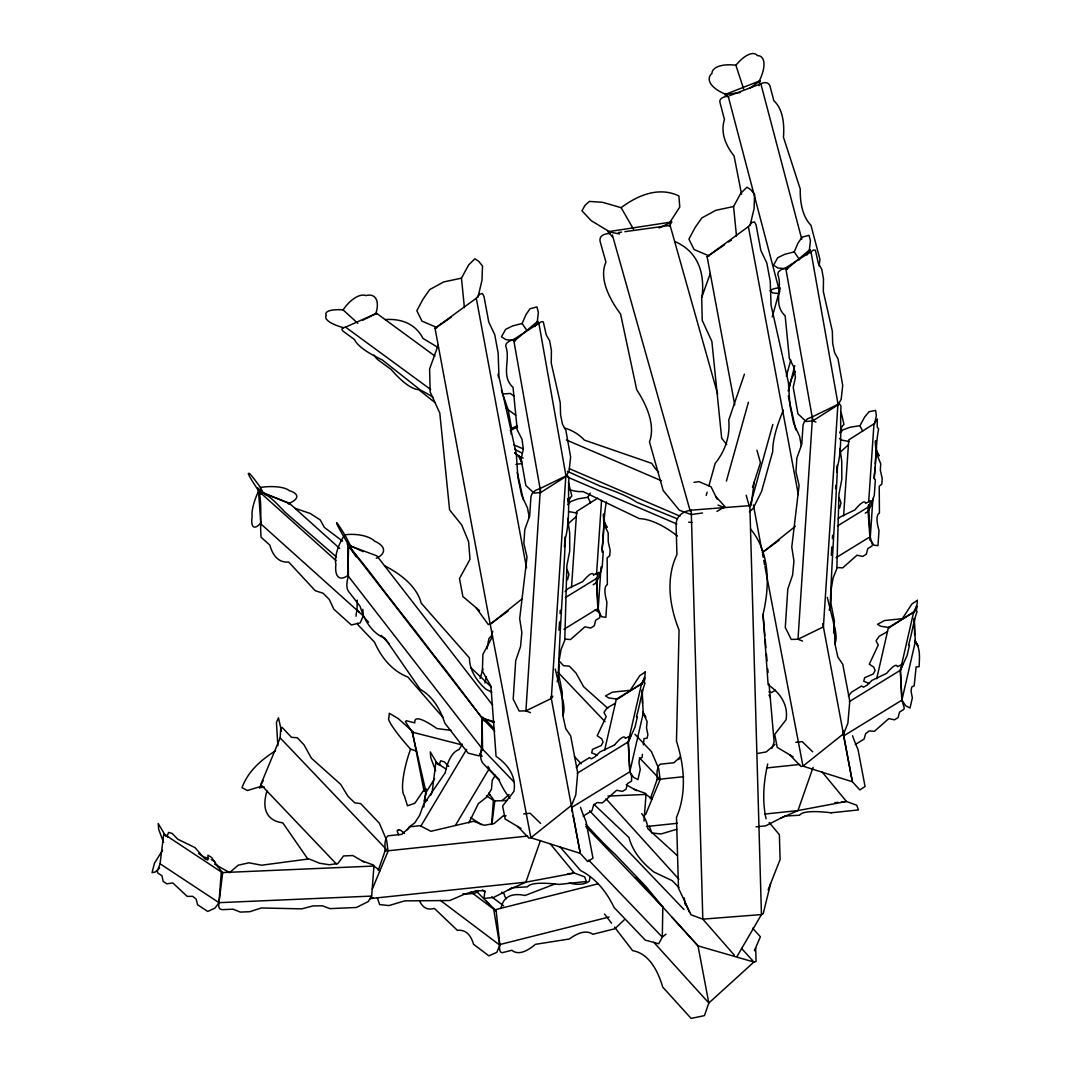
<?xml version="1.0" encoding="UTF-8"?>
<svg xmlns="http://www.w3.org/2000/svg" width="1072" height="1072" viewBox="0 0 1072 1072"><rect width="100%" height="100%" fill="white"/><g stroke="black" fill="none" stroke-linecap="round" stroke-linejoin="round"><path stroke-width="1.5" d="M356.051 616.253A15.651 9.259 -72.5 0 1 357.07 610.102L357.244 600.079M509.991 798.332A137.323 81.271 -72.5 0 1 499.003 780.121L483.365 763.76A15.651 9.259 -72.5 0 1 481.596 748.122L482.105 718.026L444.063 667.91A164.699 3.712 54.2 0 1 419.474 636.312L384.205 591.114A137.323 3.095 54.2 0 0 359.428 559.169L347.194 543.718L356.212 556.891M585.955 824.368A164.699 13.226 51.8 0 0 614.926 854.116L646.188 886.812L662.818 907.033L662.308 937.116L658.717 943.762L645.277 940.117L614.015 907.421A164.699 97.472 -72.5 0 0 580.622 870.585L559.798 846.599M558.981 664.184L558.767 674.864L562.304 692.592L561.916 698.596M831.122 589.52L830.854 603.241L834.391 620.969L833.601 633.003M348.655 544.965L347.73 576.441L348.293 575.101A27.336 11.109 -65.2 0 1 335.911 564.515A23.678 9.621 -65.2 0 1 344.782 534.807A23.678 0.75 58.9 0 0 337.104 523.9A27.336 0.871 58.9 0 0 349.15 545.728L348.655 544.965L363.18 551.665M423.829 807.055L425.812 791.31L412.238 732.149L405.417 721.67L406.328 720.732L414.864 722.917A194.501 20.14 46.1 0 1 437.001 728.571L451.352 730.407M487.05 648.788L488.872 638.698L491.726 635.401L492.731 631.194M557.159 681.765L558.204 677.209C559.705 630.792 563.363 584.816 565.4 538.318C570.518 518.366 567.691 497.971 568.924 477.75L567.785 475.901L565.828 475.995L540.422 488.363L525.91 710.857L530.426 712.679M540.422 488.363L535.625 490.306L532.275 493.227L530.948 496.658L529.689 515.927L524.757 529.648L523.86 543.504L527.009 557.011L519.692 618.665L521.85 632.547L520.523 646.644L515.712 660.633L513.207 699.118L519.17 711.044L525.91 710.857L551.316 698.488L565.828 475.995M558.994 630.189L559.544 621.867M560.08 613.546L560.294 610.209M564.421 546.948L565.078 536.951M829.246 610.156L830.291 605.6C831.792 559.169 835.45 513.193 837.487 466.709C842.605 446.756 839.778 426.348 841.011 406.127L839.872 404.278L837.915 404.372L812.509 416.753L797.997 639.247L802.513 641.069M837.915 404.372L823.403 626.879L797.997 639.247L791.257 639.435L785.294 627.509L787.799 589.01L792.61 575.034L793.937 560.924L791.779 547.055L799.096 485.402L795.947 471.894L796.844 458.039L801.776 444.304L803.035 425.048L804.362 421.618L807.712 418.696L812.509 416.753M831.296 555.256L831.845 546.921M832.381 538.6L832.596 535.263M835.637 488.644L835.852 485.321M836.723 472.002L837.165 465.342M571.51 587.483L576.669 511.491L597.694 498.118M596.287 578.022L598.015 611.509L601.794 616.775L605.881 617.284L606.913 602.142A72.414 15.45 58.2 0 1 607.342 584.682L607.141 557.869L609.754 555.671L610.129 550.217L608.226 541.708L608.186 532.931L603.965 523.967L603.268 514.466M596.514 574.726L601.553 500.396M601.044 566.914L598.015 611.509L594.987 610.129M602.049 552.053L603.965 523.967L607.1 527.437L604.313 521.863M606.43 501.884C603.107 517.562 604.394 533.668 601.901 549.467L603.255 551.611L602.223 566.753L598.926 577.259L595.952 582.98L593.151 584.763M843.597 515.86L848.756 439.882L873.975 423.829L877.311 419.005L877.204 426.978L878.611 428.907C875.489 445.081 876.387 461.59 873.988 477.857L875.342 480.001L874.31 495.143L871.013 505.636L868.039 511.371L865.238 513.153M868.494 504.765L868.039 511.371L870.102 539.899L873.881 545.166L877.968 545.661L879 530.519A72.414 15.45 58.2 0 1 879.429 513.059L879.228 486.259L881.841 484.048L882.216 478.608L880.313 470.085L880.742 463.854L876.052 452.357L875.248 441.262M868.709 501.455L873.975 423.829M870.102 539.899L872.903 498.601M874.256 478.782L875.033 467.218M875.261 463.921L876.052 452.357L879.187 455.828L876.4 450.24M511.103 434.214L511.532 428.09L508.101 409.665L501.401 390.221M380.198 870.799L373.94 866.042L221.261 872.635L218.675 906.523L219.787 908.922L222.226 909.659L233.106 909.19L240.369 912.098L249.87 911.682L261.3 907.971L301.835 908.855L313.011 905.92L322.458 905.853L329.975 908.627L356.386 907.488L368.178 901.606L371.662 896.085L373.94 866.042L373.512 865.037L362.041 860.87M491.579 824.395L493.348 801.025L507.029 800.436M644.004 821.139L646.027 794.432L645.599 793.414L634.128 789.26M642.423 754.313L642.101 757.462L639.582 758.614L638.966 762.661L640.252 769.508L637.934 779.639L633.512 777.294L629.813 771.773L628.179 742.092L641.605 683.574L645.17 677.839L644.004 682.904L645.022 682.958C641.177 693.986 639.81 705.577 636.42 716.726L637.344 716.954L635.026 727.084L628.179 742.092M643.374 744.866L644.017 738.568L647.046 738.286L647.877 734.642L646.496 727.754L647.126 721.577L643.24 713.242L641.967 690.167M537.233 322.203L538.358 312.314L536.911 306.914L530.037 308.79L525.977 314.605L522.118 323.489L512.496 325.968L505.636 329.359L501.441 336.822L505.93 339.65L515.511 340.521L514.466 340.883L537.729 321.278L538.238 324.414M809.32 250.593L810.445 240.691L808.998 235.291L802.124 237.167L798.064 242.996L794.205 251.866L784.583 254.359L777.723 257.736L773.528 265.199L778.017 268.04L787.598 268.898L786.553 269.273L809.816 249.655L810.325 252.804M160.076 863.777L163.761 833.949L222.654 872.849L218.983 902.678L214.963 908.118L207.727 911.441L197.543 904.714L196.189 899.14L192.705 896.339L187.185 896.38L172.847 882.953L166.843 883.824L163.172 881.412L161.966 875.77L157.772 872.997L157.262 871.389L160.076 863.777L218.983 902.678L371.662 896.085M446.153 769.147L435.848 762.339L432.163 792.168L430.81 795.129M491.887 824.435L494.741 801.24L488.685 793.226L490.025 795.196M754.179 482.119L751.137 505.26L749.368 506.507L746.206 495.251M819.102 265.936L819.959 259.437L810.968 225.281A164.699 65.915 -55.8 0 1 800.261 189.087L783.444 137.162A137.323 54.953 -55.8 0 0 773.837 100.701L770.138 86.631A26.425 10.573 -55.8 0 0 760.852 83.777L729.657 95.649M559.035 661.129L561.045 649.525L564.756 640.306L566.887 565.587L569.728 551.008L569.674 532.891L567.611 518.419M831.376 588.059L833.132 577.902L836.843 568.683L838.974 493.964L841.815 479.385L841.761 461.282L839.925 448.404M590.109 876.628L589.319 881.104A155.628 45.386 49.5 0 1 569.232 883.006M569.634 498.333L568.522 504.175L567.584 498.614M841.721 426.71L840.609 432.565L839.992 431.748M759.016 85.68L760.035 80.775L724.846 94.604L728.719 97.177M426.468 789.059L424.083 791.257L424.592 788.912L414.891 803.209L407.481 805.796L404.399 795.973A42.156 10.559 -71.9 0 1 410.563 749.154A42.156 5.347 47.3 0 1 388.989 717.61L389.27 713.228L398.235 718.588L413.444 732.243M874.511 423.976L876.347 415.869L875.636 410.402L869.044 411.715L864.581 417.169L859.958 425.664L850.109 427.232L842.833 429.939L839.966 433.088M604.595 750.32L616.159 699.909L641.605 683.574M643.24 713.242L629.813 771.773L631.555 776.302L631.609 781.086L627.455 783.632L626.048 789.206L622.417 791.431L616.681 790.252L602.33 802.901L597.037 802.58L593.566 805.193L592.012 810.687L583.195 816.1M876.682 678.71L888.246 628.299L913.692 611.951L917.257 606.229L916.091 611.295L917.109 611.335C913.264 622.363 911.897 633.954 908.507 645.103L909.431 645.344L907.113 655.461L900.266 670.482L901.9 700.15L904.259 707.895L903.696 709.476L899.542 712.022L898.135 717.583L894.504 719.821L888.768 718.629L874.417 731.292L869.124 730.97L865.653 733.583L864.099 739.077L855.282 744.491M900.266 670.482L913.692 611.951M914.054 618.544L915.327 641.632L901.9 700.15L843.637 735.928L843.396 730.943M477.991 297.105L481.998 280.234L482.507 265.977L478.621 261.246L474.869 258.808L468.638 264.945L461.483 278.13L464.39 307.651M750.078 225.482L754.085 208.611L754.594 194.354L750.708 189.637L746.956 187.198L740.725 193.335L733.57 206.521L736.477 236.028M484.919 683.025L486.474 676.553M788.376 390.704L791.096 379.421A153.993 49.071 78.3 0 0 794.995 371.421M770.634 883.489L763.237 913.572L761.442 914.577L702.817 919.133L690.971 914.778L678.482 888.152L676.486 817.413A276.683 148.057 30.3 0 0 676.472 741.141L679.072 630.135A230.694 123.454 30.3 0 1 676.928 554.586L676.11 525.454A44.394 23.758 30.3 0 1 691.226 510.165L749.851 505.622L761.442 914.577L737.241 956.09M336.367 556.917L284.857 512.027A86.792 6.968 51.8 0 0 266.084 495.17L257.521 487.787L259.143 491.579C262.184 506.761 259.786 522.573 261.086 537.273L269.889 545.166A86.792 34.813 -69 0 0 288.663 562.023L315.222 590.699L323.061 593.231L329.292 599.436L333.794 609.191L351.375 624.976L360.112 622.912L363.314 615.891L362.805 609.271M788.389 391.079L794.741 365.659M567.517 579.724L568.924 574.512L567.155 569.554M839.604 508.101L841.011 502.902L839.242 497.931M706.22 495.452L707.118 492.236M708.9 485.83L715.171 463.372A164.699 97.19 12.3 0 0 728.759 420.036L744.424 374.195M726.401 481.087L748.417 402.228M772.229 316.923L780.309 287.953A15.651 9.246 12.3 0 0 770.152 290.7M749.918 506.533L772.832 424.445M786.312 376.165L790.801 360.071M480.109 678.442L482.936 668.968M752.504 487.318L760.45 462.675L756.953 450.24M378.242 870.477L385.022 851.101L384.955 843.275L386.054 837.889L388.144 835.798L401.786 834.364L410.268 826.713L420.077 825.681L430.89 831.296L473.529 821.273L484.289 825.279L494.152 823.537L502.848 816.1L506.064 815.765M540.476 840.448L525.883 882.176L508.356 889.948M650.329 798.868L657.109 779.491L657.042 771.666L658.141 766.266L660.231 764.189L673.873 762.755L679.929 757.288M813.085 767.351L797.97 810.566L780.443 818.325M438.18 345.171L429.604 368.996L430.14 391.937L439.788 413.068L449.597 509.897L461.737 524.999L468.585 541.588L470.005 559.276L459.499 578.545L462.863 596.528L479.586 610.678M710.267 273.548L701.691 297.386L702.227 320.327L711.875 341.459L721.684 438.287L726.736 444.585M567.557 526.03L568.575 523.337L576.334 516.49M167.125 836.173L168.572 832.408L172.19 833.453L177.845 839.255L195.037 847.617L204.658 858.712L207.7 860.039L207.981 855.121L211.559 857.479L217.938 866.806M439.212 764.564L440.659 760.798L444.277 761.844L448.806 766.48M768.115 889.867L780.094 859.597L779.384 834.726L769.16 822.479M372.306 889.117L388.064 851.168L386.644 840.274L379.354 823.216L360.688 803.611L354.778 802.848L348.025 796.349L340.615 784.275L311.456 758.266L304.006 744.812L297.279 737.75L291.53 737.335L282.177 727.526L280.77 727.593L280.167 737.884L260.777 784.583L336.662 864.273M645.612 814.586L660.151 779.558L658.731 768.664L651.441 751.606L634.972 734.307M754.393 950.757L760.383 936.767L752.624 928.218M486.514 901.284L496.189 911.012L499.86 945.196L496.792 952.338L488.886 955.849L473.543 944.285A164.699 43.523 -67.8 0 0 457.396 930.375L434.361 908.386A137.323 36.301 -67.8 0 1 419.514 900.735M571.55 807.551L629.813 771.773L628.393 741.797L630.738 735.687L625.298 738.353A98.235 10.626 -61.4 0 0 614.551 744.96M837.353 567.557L842.659 567.879L857.01 555.216L862.732 556.408L866.364 554.184L867.771 548.609L871.925 546.063L872.487 544.482L870.142 536.75L868.722 506.775L871.054 500.664L865.627 503.331A98.235 10.626 -61.4 0 0 854.866 509.937L840.234 516.945L838.224 518.915M915.327 641.632C920.794 649.136 919.334 658.235 919.133 666.677L916.104 666.945L914.188 685.852L911.669 687.005L911.053 691.051L912.339 697.899L910.021 708.016L905.599 705.684L901.9 700.15L900.48 670.188L902.825 664.064L897.385 666.744A98.235 10.626 -61.4 0 0 886.638 673.337L872.005 680.345L866.953 685.289L863.456 687.192L861.593 686L851.503 692.19L848.394 696.13M468.853 822.921L478.367 803.625L486.809 797.005L491.485 789.18L492.195 780.416L495.251 775.311M264.436 787.089L259.491 787.706L263.23 780.537M669.357 226.326L671.662 221.984L608.092 231.699L612.313 236.698M534.888 326.585L537.729 321.278M806.975 254.962L809.816 249.655M492.53 636.5L482.909 654.362L482.36 671.099L490.922 686.053L496.068 756.336A187.466 74.142 -10.1 0 1 513.957 791.391L502.634 805.997L505.113 818.981L521.019 828.482M347.958 545.099L482.105 718.026L482.561 749.234L478.97 755.881L468.075 753.107L444.867 723.185A164.699 78.43 -69.6 0 0 420.251 689.376L384.902 638.282A137.323 65.392 -69.6 0 1 360.112 606.337L348.507 591.369A15.651 7.45 -69.6 0 1 348.413 576.307L347.958 545.099L376.835 555.832L492.611 705.095M566.07 476.41L569.085 470.876L570.626 457.02L565.922 430.555L562.478 424.217L560.576 414.864L560.241 402.75L551.249 363.14L551.397 350.464L549.695 340.936L546.238 334.879L543.29 321.868L541.44 321.68L513.622 339.489L509.173 341.191L506.373 343.455L505.676 345.894C510.982 359.803 500.343 375.682 513.046 387.394L517.267 430.046L522.037 439.332L523.337 449.061L521.139 458.99L525.843 485.455L534.057 493.12L540.784 492.463L566.07 476.41L538.908 323.436M567.879 504.711L570.746 501.549L578.022 498.855L587.871 497.287L590.19 493.04M838.157 404.787L841.172 399.266L842.713 385.411L838.009 358.946L834.565 352.594L832.663 343.254L832.328 331.141L823.336 291.517L823.484 278.854L821.782 269.327L818.325 263.27L815.377 250.245L813.527 250.057L785.709 267.879L781.26 269.581L778.46 271.846L777.763 274.285C783.069 288.18 772.43 304.059 785.133 315.784L789.354 358.423L794.124 367.723L795.424 377.451L793.226 387.367L797.93 413.832L806.144 421.51L812.871 420.84L838.157 404.787L810.995 251.826M407.387 829.822L409.008 827.102L414.837 822.787L419.701 815.216L423.494 804.549L445.202 772.778A98.235 31.986 78.6 0 1 459.044 749.583L462.287 744.142M420.653 826.458L466.628 749.368M455.372 825.453L489.422 768.356M678.67 759.566L680.291 756.845M669.451 223.03L679.755 207.057L678.898 195.948C658.865 186.34 637.693 195.238 621.144 207.673L602.477 202.3L589.372 201.429L585.084 205.261L581.962 210.782L591.128 220.618L610.115 232.101M551.316 698.488L552.844 696.197M716.967 511.424L724.913 506.614L715.828 496.497M162.542 850.324L154.448 863.215L152.036 872.688L155.252 871.992L159.621 867.998M434.629 778.714L426.535 791.605L424.123 801.065L427.339 800.382M576.307 767.74L579.416 763.813L589.506 757.623L591.369 758.802L594.866 756.899L599.918 751.968L614.537 744.96M476.062 607.703L488.242 624.48L490.172 624.118L435.031 328.273L476.29 298.257L479.72 294.157L482.44 293.527L483.995 296.502L488.765 322.109L494.728 334.598L498.158 353.023L498.949 376.754L516.329 454.005L517.816 476.839L521.568 494.996L527.504 508.021L529.3 517.615M734.735 404.827L707.118 256.664L748.377 226.648L751.807 222.534L754.527 221.917L756.082 224.879L760.852 250.5L766.815 262.988L770.245 281.413L771.036 305.145L788.416 382.382L789.903 405.229L793.669 423.386L799.591 436.411L801.387 446.006M569.044 498.949L571.872 496.014L568.455 482.413M841.131 427.326L843.959 424.405L841.131 412.238M565.118 591.516L568.147 588.555L582.779 581.547A98.235 10.626 -61.4 0 1 593.526 574.954M624.319 919.776L614.859 928.754L592.856 934.302A164.699 43.523 -67.8 0 0 569.339 939.005L535.384 944.338A137.323 36.301 -67.8 0 1 511.88 950.261L502.822 952.539A26.425 6.981 -67.8 0 1 499.619 944.606L493.817 910.074L598.35 883.73M749.355 511.867L753.08 508.543L761.549 491.512L772.738 451.419A164.699 44.716 -51.7 0 1 783.351 410.134M840.662 451.727L848.421 444.88M229.971 872.26L238.239 865.198L248.905 862.813L261.595 865.211L309.004 858.913L319.697 863.255L329.426 864.769L337.961 863.442L343.536 855.938L352.822 855.536L364.493 862.29M502.058 800.65L509.146 794.593M774.935 744.491L766.239 751.928L758.025 753.375M259.491 787.706L261.193 786.339L247.431 790.52L242.017 787.732C247.873 771.344 261.246 759.767 275.598 750.722M522.064 598.886L490.212 624.319L530.881 837.768L580.287 853.366L587.737 861.566L592.977 858.136L585.942 821.206A198.789 38.579 51.9 0 1 580.461 807.31M762.299 552.71L795.424 526.258M666.047 934.181L662.308 937.116L588.635 860.079M749.864 88.172L760.035 80.775M490.172 624.118L508.222 610.986M763.545 551.571L779.022 540.315M451.191 317.272L435.031 328.273L437.054 327.563L421.966 321.131L416.834 310.719L423.038 299.128L429.698 289.587L443.674 281.949L461.483 278.13M724.618 244.738L707.118 256.664L709.141 255.94L694.053 249.521L688.921 239.11L695.125 227.519L701.785 217.978L715.761 210.34L733.57 206.521M728.652 241.991L731.345 240.155M593.54 574.94L598.967 572.274L596.635 578.398L565.359 597.586M563.939 629.304L596.635 609.231M837.446 525.977L868.722 506.775M836.026 557.695L868.722 537.621M577.232 773.22L628.393 741.797M849.319 701.611L900.48 670.188M775.525 690.18L771.492 692.525L768.865 691.922M615.395 703.245L607.087 707.922L603.978 712.438L606.176 716.645L597.225 735.767L601.7 738.796L603.04 742.079L601.191 745.576L592.508 749.341L591.69 752.892L597.345 755.144M887.482 631.636L879.174 636.299L876.065 640.828L878.263 645.022L869.312 664.158L873.787 667.173L875.127 670.469L873.278 673.966L864.595 677.718L863.777 681.283L869.432 683.534M511.344 428.706L517.119 425.691M512.295 887.938L493.562 897.452L483.981 898.457L484.919 890.819L477 890.658L465.181 893.914L449.731 900.534L404.707 900.869L388.922 905.585L379.662 904.567L377.331 897.84M784.382 816.328L765.649 825.842L756.068 826.847M362.698 320.273L376.634 313.279L375.629 314.163A27.336 13.534 -54.8 0 0 365.927 295.591A23.678 11.725 -54.8 0 0 343.107 309.888A23.678 6.968 10 0 0 326.357 315.49A27.336 8.04 10 0 0 343.656 327.724M659.119 227.934L671.662 221.984M432.9 397.163A164.699 34.505 11.5 0 0 420.264 389.927L382.262 359.911A137.323 28.77 11.5 0 1 354.577 339.623L343.898 331.784A26.425 5.534 11.5 0 1 345.573 327.134L376.58 313.292L434.937 356.065M510.245 430.395L517.629 427.098M555.216 883.891L525.039 895.495A153.993 44.917 49.5 0 0 501.08 908.239M676.794 829.259L661.009 833.976L651.749 832.957L649.418 826.231M499.619 944.606L609.137 917.002M369.947 898.483L373.177 897.88M693.932 482.373L698.89 481.596L711.044 486.809L717.101 499.083M515.913 464.404L521.863 463.546L519.639 456.699L514.801 452.759M618.397 232.557L621.639 232.115M624.869 231.673L670.107 225.401L717.664 394.054M702.522 512.992L691.212 514.56L679.353 510.205L663.193 490.547L649.485 441.919A276.683 92.192 25.8 0 0 636.714 389.752L620.594 314.109A230.694 76.876 25.8 0 1 605.948 262.184L600.307 242.165A44.394 14.794 25.8 0 1 610.249 233.468M724.846 94.604L740.015 92.594M795.786 742.293L802.191 741.623L812.71 751.794M657.109 779.491L683.641 776.691M766.56 767.954L799.725 764.457M523.699 813.903L530.104 813.233L540.623 823.403M834.807 802.673L838.13 802.325M841.453 801.977L846.424 801.454L856.729 805.233L858.458 809.923L831.202 812.79M385.022 851.101L527.638 836.066M646.416 826.539L677.477 823.269M764.952 814.05L797.97 810.566L846.424 801.454L822.063 771.88M567.704 873.76L574.337 873.064L584.642 876.842L586.371 881.532L559.115 884.413A196.953 24.683 18.2 0 0 527.531 886.839L511.317 887.75M369.827 898.631L525.883 882.176L574.337 873.064L549.976 843.49M502.46 393.987L510.339 393.464L514.238 396.318M785.026 816.047L799.618 815.229A196.953 24.683 18.2 0 1 831.215 812.79M607.971 796.067L646.027 794.432L652.285 799.189M565.266 639.18L570.572 639.502L584.923 626.839L590.645 628.018L594.277 625.793L595.684 620.232L599.838 617.673L599.797 612.889L598.055 608.36L596.715 580.059M688.666 522.198L692.003 522.453M778.62 293.5L772.537 292.924L770.446 290.619M849.279 441.53L841.52 440.083L839.537 438.488M569.433 511.706L577.192 513.14M608.092 231.699L619.549 233.991M412.238 732.149L460.813 744.584M677.491 518.888L636.54 502.178A164.699 24.254 9.6 0 0 600.106 486.112L567.41 471.358M483.995 720.786L482.105 718.026L494.071 721.804M410.563 749.154L416.633 751.097M294.907 508.275L310.29 513.488L320.233 519.947L324.347 527.397L342.598 541.159M494.768 731.265L482.105 718.026L494.259 722.555M815.886 422.06L812.871 420.84L785.709 267.879M258.486 491.298A23.678 6.553 -67.3 0 0 252.161 516.423A27.336 7.571 -67.3 0 0 261.327 522.332L260.831 523.672L258.486 490.735L289.547 503.706L288.14 503.693A27.336 9.112 -4.1 0 0 289.226 490.654A23.678 7.893 -4.1 0 0 260.442 487.452A23.678 1.34 55.2 0 0 249.133 473.904A27.336 1.541 55.2 0 0 259.143 491.579L261.059 494.192M566.378 439.976L661.357 480.725M718.039 505.033L724.176 507.672M513.93 444.893L523.149 448.86M569.272 468.638L679.956 516.128M514.707 452.907L518.553 456.096L523.163 458.079M567.745 477.201L676.901 524.02M491.767 692.177L485.871 689.162A155.628 70.605 -0.8 0 1 469.429 657.94L421.149 603.067A153.993 69.868 -0.8 0 0 384.486 565.708M214.561 864.072L229.917 872.769M626.222 784.691L636.58 790.68M793.106 756.859L777.2 747.358L774.721 734.387L786.044 719.768A187.466 74.142 -10.1 0 0 768.142 684.713L763.009 614.444A258.714 128.988 -41.2 0 0 750.521 528.965M438.354 347.703L422.998 338.417A153.993 70.189 -50.8 0 0 385.129 319.563M501.482 892.159L504.309 893.954A164.699 31.343 -6.1 0 0 506.426 898.658M486.42 795.732L494.741 801.24M470.514 817.494L481.475 824.73M198.575 853.513L203.68 856.89A95.944 9.862 6.6 0 1 208.678 858.578M435.848 762.339L439.828 765.22M163.761 833.949L167.741 836.843M439.855 765.113L437.255 763.21L437.671 764.296L430.301 751.914L430.783 757.797L435.647 770.714M167.768 836.723L165.168 834.833L165.584 835.919L158.214 823.537L158.696 829.406L163.56 842.324M506.292 408.338L515.712 415.253M345.573 327.134L430.663 389.484M515.578 453.724L519.639 456.699M482.44 889.854L485.093 891.85M491.713 896.835L503.626 905.813M476.236 891.087L488.685 903.575M470.956 891.998L496.189 911.012M440.284 900.306L499.86 945.196M435.527 402.992L418.763 389.699A137.323 33.822 65.9 0 1 391.079 369.411L378.094 359.897A15.651 3.859 65.9 0 1 373.981 354.979M607.837 708.324L583.543 686.643L576.093 673.189L569.366 666.141L563.617 665.725L559.463 661.357M339.717 548.489L289.105 503.063L259.143 491.579L336.005 560.562M261.662 524.65L363.314 615.891M677.437 855.684L647.796 828.736A267.946 80.065 -10.7 0 0 641.686 813.661M343.107 309.888L357.82 323.329M470.608 667.441L491.217 686.964M593.915 804.295L629.076 837.621A155.628 79.596 1 0 0 653.947 872.032L672.358 880.742L678.951 887.629M789.756 754.862L801.039 766.507L802.968 766.145L843.744 733.596L847.872 723.225L849.788 701.235L842.753 664.305L837.822 656.989L834.994 644.111L834.324 625.994L827.303 597.426M517.669 826.472L528.952 838.13L530.881 837.768L571.657 805.206L575.785 794.848L577.701 772.845L570.666 735.928L565.735 728.598L562.907 715.721L562.237 697.604L555.216 669.035M589.573 810.78L683.99 909.512M494.42 729.04L486.916 721.175A26.425 2.117 51.8 0 0 482.105 718.026M585.701 826.378L662.818 907.033M357.07 610.102L359.375 612.514M362.818 616.132L368.58 622.149M381.243 635.388L389.297 643.816M481.596 748.122L513.823 781.823M499.539 779.907L489.489 769.401A164.699 97.472 -72.5 0 0 487.988 766.346M557.989 672.291L605.05 721.711M639.488 757.864L660.151 779.558M574.458 756.644L581.319 763.84M280.167 737.884L388.064 851.168M671.943 917.19L698.019 945.879L753.911 962.026L756.068 961.49L755.653 947.809M606.042 798.801L678.857 879.174M741.583 948.412L753.911 962.026L708.82 1003.03L704.425 1015.64L691.092 1018.4L662.724 987.098A286.572 85.412 -73.9 0 0 632.641 950.676L614.551 927.119M636.125 877.62L698.019 945.879L708.82 1003.03L653.799 942.288M734.307 955.125L702.817 919.133L691.226 510.165M442.937 717.423L407.856 677.022A137.323 81.271 -72.5 0 1 374.476 642.115L358.839 625.753A15.651 9.259 -72.5 0 1 357.231 623.301M216.598 864.836L222.654 872.849M348.413 576.307L482.561 749.234M258.486 490.735L261.193 494.219M604.501 914.041L611.536 923.193M876.052 452.357L876.762 453.376L875.851 440.646M603.965 523.967L604.675 524.985L603.871 513.85M307.744 858.886L282.78 822.84A179.573 52.769 -38.6 0 1 266.928 791.056M794.205 251.866L799.591 259.759M522.118 323.489L526.607 330.069M914.925 641.887L917.887 645.639L915.006 640.292M642.838 713.496L645.8 717.248L642.919 711.902M621.144 207.673L633.485 229.167M768.999 695.098L770.071 697.122M351.629 547.779L344.782 534.807A23.678 10.372 1.7 0 1 374.624 541.199A27.336 11.98 1.7 0 1 376.285 558.231M859.958 425.664L862.679 431.172M587.871 497.287L590.592 502.795M260.442 487.452L263.31 493.267M684.928 902.209L689.577 912.352M759.016 81.512A29.534 12.743 -56.3 0 0 757.355 55.597A25.581 11.042 -56.3 0 0 735.901 65.271L743.606 88.842M612.393 235.063L690.301 511.344M760.852 83.777L801.749 239.136M779.719 292.026L728.183 96.212A15.651 7.223 11.4 0 0 719.955 102.389L724.458 119.488A137.323 63.369 11.4 0 0 734.065 155.949L741.569 194.26M788.322 396.037L795.786 429.872M517.307 472.484L523.337 499.874M412.452 732.149L424.083 791.257M822.787 623.596L852.374 781.756L859.824 789.943L865.064 786.513L858.029 749.596A198.789 38.579 51.9 0 1 852.548 735.7M843.302 734.146L852.374 781.756L802.968 766.145L764.939 566.525M762.594 554.224L763.17 557.279M763.76 560.321L764.617 564.89M551.008 696.854L580.287 853.366L573.091 815.604M571.832 809.038L572.461 812.321M748.377 226.648L798.305 494.54M753.388 504.912L761.951 550.861M497.957 374.262L498.56 377.505M476.29 298.257L526.513 567.798M513.622 339.489L540.784 492.463M281.494 731.198L278.465 717.784L276.442 722.421L277.849 745.764M684.244 897.934L685.343 904.875M763.009 614.444L764.885 635.977M765.167 639.301L765.89 647.582M766.467 654.215L767.056 660.834M767.766 669.129L768.061 672.439M769.066 684.043L774.131 742.038A261.461 130.355 -41.2 0 0 772.001 748.39M914.416 618.544L914.604 635.039M642.329 690.154L642.476 703.353M569.406 489.556A137.323 50.92 62.4 0 0 582.954 491.525L639.327 518.607A164.699 61.077 62.4 0 1 677.397 536.013M564.435 427.996A153.993 79.784 -50.4 0 1 584.347 440.096L651.803 463.385A155.628 80.628 -50.4 0 0 658.57 472.095M521.729 461.536A15.651 5.802 62.4 0 1 518.553 456.096M521.823 452.907A137.323 20.221 9.6 0 1 514.734 449.222M404.492 833.534A23.678 2.975 51.5 0 0 398.771 830.371A27.336 3.43 51.5 0 0 398.757 834.807M735.901 65.271A25.581 11.953 11.7 0 0 711.929 73.445A29.534 13.802 11.7 0 0 726.159 94.43M674.636 241.455A258.714 102.872 -39.1 0 1 702.026 297.185M766.091 818.794A261.461 130.355 -41.2 0 1 767.713 763.961M480.296 753.777A164.699 97.472 -72.5 0 1 482.119 756.376M211.251 859.637A95.944 9.862 6.6 0 1 214.923 862.062M478.46 890.926A164.418 20.596 18.2 0 1 462.916 893.834M561.447 694.951A165.972 32.214 51.9 0 1 562.653 715.439M833.534 623.341A165.972 32.214 51.9 0 1 834.74 643.816M645.264 671.956L644.969 675.963L641.646 684.485L642.249 683.561L616.159 699.279L617.298 699.158L608.601 697.872L605.492 695.929L612.393 692.164L630.256 690.301L639.756 675.668L645.264 671.956M917.351 600.347L917.056 604.34L913.733 612.862L914.336 611.938L888.246 627.656L889.385 627.549L880.688 626.262L877.579 624.319L884.48 620.554L902.343 618.691L911.843 604.059L917.351 600.347"/></g></svg>
